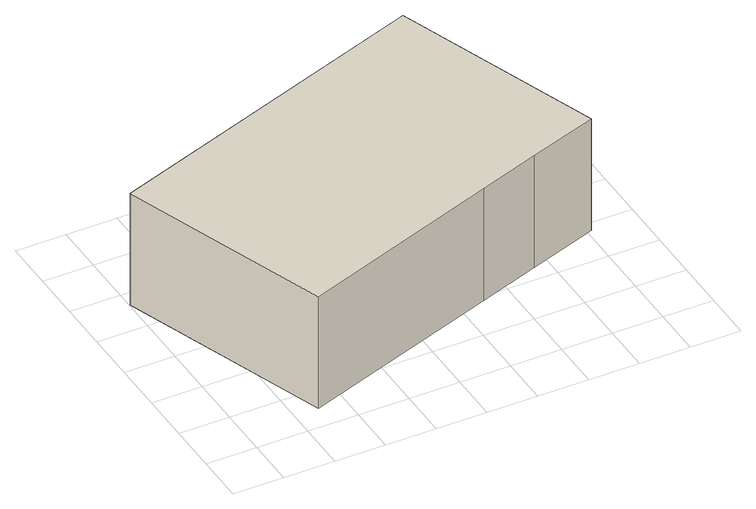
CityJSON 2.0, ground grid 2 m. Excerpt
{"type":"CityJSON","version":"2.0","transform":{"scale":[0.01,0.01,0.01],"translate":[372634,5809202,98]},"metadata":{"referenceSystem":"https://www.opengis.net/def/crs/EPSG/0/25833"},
"CityObjects":{
"building1":{"type":"Building","attributes":{"Gemeindeschluessel":"11000006","BezugspunktDach":"2200","function":"31001_2500","measuredHeight":4.84,"storeysAboveGround":1},"address":[{"country":"Germany","locality":"Berlin","thoroughfareNumber":"35A (3)","thoroughfareName":"Königstraße"}],"geometry":[{"type":"Solid","lod":"1","boundaries":[[[[0,1,2,3,4,5]],[[6,7,8,9,10,11]],[[6,11,5,4]],[[7,6,4,3]],[[8,7,3,2]],[[9,8,2,1]],[[10,9,1,0]],[[11,10,0,5]]]]}]}
},
"vertices":[
[295,97,499],[1098,378,499],[1343,464,499],[1617,559,499],[1324,1397,499],[3,935,499],[1324,1397,15],[1617,559,15],[1343,464,15],[1098,378,15],[295,97,15],[3,935,15]
]}
